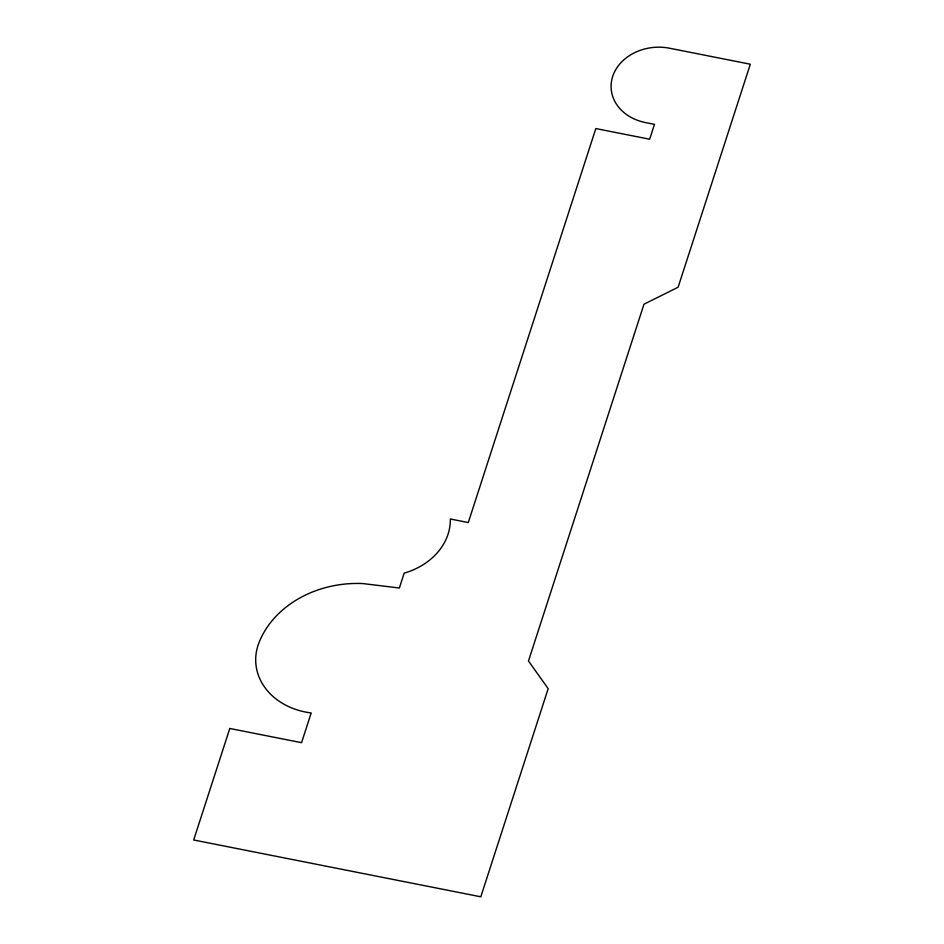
<?xml version="1.0" encoding="UTF-8"?>
<svg xmlns="http://www.w3.org/2000/svg" width="944" height="944" viewBox="0 0 944 944"><rect width="100%" height="100%" fill="white"/><g stroke="black" fill="none" stroke-linecap="round" stroke-linejoin="round"><path stroke-width="1.42" d="M229.781 728.473L193.685 839.983L480.803 896.8L548.181 688.648L528.475 661.024L643.985 304.204L678.122 287.224L750.315 64.216L669.567 48.227A46.48 38.173 -4 0 0 612.668 76.523A46.48 38.173 -4 0 0 645.495 122.567L654.475 124.348L649.661 139.216L595.829 128.561L468.283 522.551L450.347 518.999A66.847 54.894 -4 0 1 404.174 573.15L399.359 588.018L362.98 583.581A100.371 82.423 -4 0 0 259.635 641.106A67.166 55.153 -4 0 0 311.19 712.944L301.561 742.68L229.781 728.473"/></g></svg>
